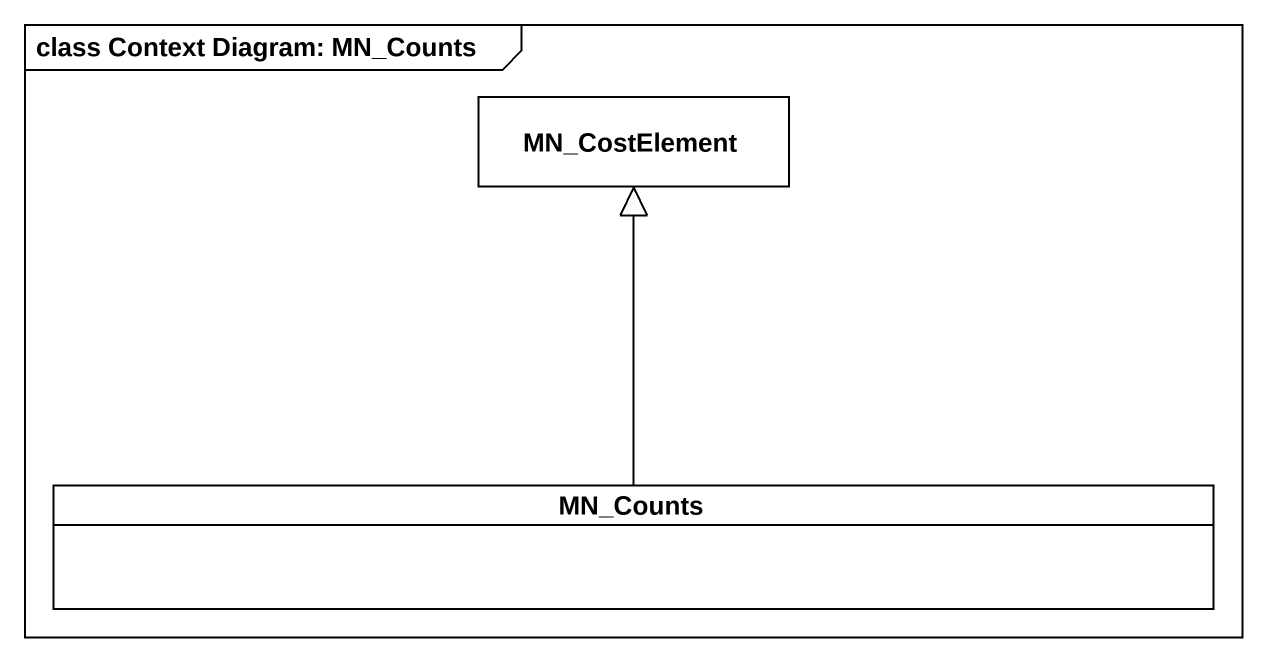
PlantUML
@startuml
mainframe class Context Diagram: MN_Counts
hide circle
hide empty members
class MN_CostElement
class MN_Counts
MN_Counts -up-|> MN_CostElement
@enduml
